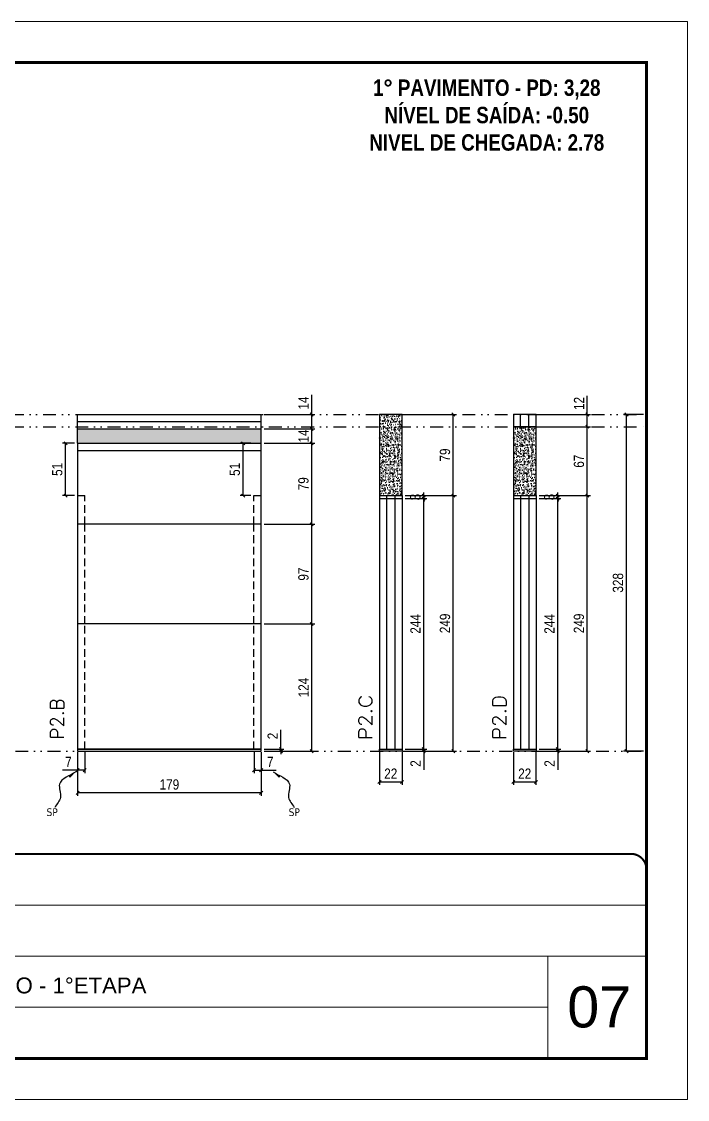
# Model space of a CAD drawing. Extents: x 14400 to 24104, y -21631 to 6985.
# Drawn here: x 18433 to 19082, y 4786 to 5836 of the extents above; entities that cross this region are included whole.
import ezdxf

# ---------------------------------------------------------------- set-up
doc = ezdxf.new("R2010")
doc.units = 0
for name, pattern in [('CONTINUO', [0]), ('DASHED', [0.75, 0.5, -0.25]), ('DIVIDE2', [0.625, 0.25, -0.125, 0, -0.125, 0, -0.125]), ('HIDDEN', [0.375, 0.25, -0.125])]:
    doc.linetypes.add(name, pattern=pattern)
for name, color, linetype, lineweight in [('CARIMBO', 255, 'Continuous', 9), ('Folhas', 255, 'Continuous', 9), ('SARRAFO DE PRESSAO', 251, 'DASHED', 9), ('Texto Seção', 7, 'Continuous', 15)]:
    doc.layers.add(name, color=color, linetype=linetype, lineweight=lineweight)
for name, color, linetype in [('COTA', 241, 'Continuous'), ('NOMENCLATURA', 7, 'Continuous'), ('Nível', 160, 'Continuous'), ('Painéis', 200, 'Continuous'), ('SARR_2.2x7', 40, 'Continuous'), ('texto', 7, 'Continuous')]:
    doc.layers.add(name, color=color, linetype=linetype)
doc.styles.add('ARIAL', font='arial.ttf')
doc.styles.add('COTA TECNICA', font='techl___.ttf', dxfattribs={"height": 10})
doc.styles.add('COTA TECNICA-50', font='techl___.ttf', dxfattribs={"height": 10})
doc.styles.add('REGUA-120', font='ROMANS.shx', dxfattribs={"height": 15})
doc.styles.add('ROMANC', font='techb___.ttf', dxfattribs={"height": 2.5})
doc.styles.get("Standard").update_dxf_attribs({"font": 'arial.ttf'})
doc.dimstyles.new('COTA PAINEL-50', dxfattribs={"dimtxt": 10, "dimasz": 3, "dimexe": 3, "dimexo": 3, "dimgap": 3, "dimtad": 1, "dimdec": 1, "dimzin": 12, "dimdsep": 46, "dimtxsty": 'COTA TECNICA-50', "dimblk1": 'OBLIQUE', "dimblk2": 'OBLIQUE', "dimsah": 1, "dimcen": 0.9, "dimclrd": 4, "dimclre": 4, "dimclrt": 240, "dimadec": 1, "dimazin": 3, "dimtfac": 1, "dimtdec": 1, "dimtmove": 0, "dimatfit": 3, "dimfxl": 1, "dimtolj": 1, "dimtzin": 12, "dimarcsym": 0})
doc.dimstyles.new('PAINEL', dxfattribs={"dimtxt": 10, "dimasz": 3, "dimexe": 3, "dimexo": 3, "dimgap": 3, "dimtad": 1, "dimdec": 1, "dimzin": 12, "dimdsep": 46, "dimtxsty": 'COTA TECNICA', "dimblk1": 'OBLIQUE', "dimblk2": 'OBLIQUE', "dimsah": 1, "dimcen": 0.9, "dimclrd": 4, "dimclre": 4, "dimclrt": 240, "dimadec": 1, "dimazin": 3, "dimtfac": 1, "dimtdec": 1, "dimtmove": 0, "dimatfit": 3, "dimfxl": 1, "dimtolj": 1, "dimtzin": 12, "dimarcsym": 0})
doc.dimstyles.get("Standard").update_dxf_attribs({"dimtxt": 0.18, "dimasz": 0.18, "dimexe": 0.18, "dimexo": 0.0625, "dimgap": 0.09, "dimtad": 0, "dimtih": 1, "dimtoh": 1, "dimdec": 4, "dimzin": 0, "dimdsep": 46, "dimtxsty": 'Standard', "dimcen": 0.09, "dimadec": 0, "dimazin": 0, "dimtfac": 1, "dimtdec": 4, "dimtofl": 0, "dimtmove": 0, "dimatfit": 3, "dimfxl": 1, "dimtolj": 1, "dimtzin": 0, "dimarcsym": 0})

# ---------------------------------------------------------------- blocks, each defined once
blk = doc.blocks.new('9999999999')
at = {"color": 30, "linetype": 'CONTINUO'}
for p, q in [((98564.6, 34379.6), (99584, 34379.6)), ((98564.6, 34329.8), (99488, 34329.8)), ((99584, 34329.8), (99488, 34329.8)), ((99488, 34329.8), (99488, 34230.2)), ((98564.6, 34280), (99488, 34280))]:
    blk.add_line(p, q, dxfattribs=at)
at = {"color": 30, "linetype": 'CONTINUO', "const_width": 2}
blk.add_lwpolyline([(99584, 34230.2), (99584, 34414.4, 0.414214), (99569, 34429.4), (98229, 34429.4, 0.414214), (98214, 34414.4), (98214, 34245.2, 0.414214), (98229, 34230.2), (99584, 34230.2)], format="xyb", dxfattribs=at)
at = {"layer": 'Folhas'}
blk.add_lwpolyline([(98139, 34190.2), (99624, 34190.2), (99624, 35240.2), (98139, 35240.2)], close=True, dxfattribs=at)
at = {"layer": 'Folhas', "color": 30, "const_width": 3}
blk.add_lwpolyline([(98214, 34230.2), (99584, 34230.2), (99584, 35200.2), (98214, 35200.2)], close=True, dxfattribs=at)
at = {"color": 7, "linetype": 'Continuous', "ltscale": 5, "style": 'ARIAL'}
blk.add_text('1°PAVIMENTO - 1°ETAPA', height=15.483, dxfattribs=at).set_placement((98837.7, 34293.5))
blk = doc.blocks.new('_Oblique')
at = {"color": 0, "linetype": 'ByBlock', "lineweight": -2}
blk.add_line((-0.5, -0.5), (0.5, 0.5), dxfattribs=at)
blk = doc.blocks.new('*D675')
at = {"layer": 'COTA', "color": 4, "lineweight": -2, "transparency": 16777216}
for p, q in [((18487.4, 5124.4), (18487.4, 5081.8)), ((18666.4, 5124.4), (18666.4, 5081.8)), ((18666.4, 5084.8), (18487.4, 5084.8))]:
    blk.add_line(p, q, dxfattribs=at)
at = {"layer": 'Defpoints', "color": 0, "transparency": 16777216}
for p in [(18487.4, 5127.4), (18666.4, 5127.4), (18487.4, 5084.8)]:
    blk.add_point(p, dxfattribs=at)
at = {"layer": 'COTA', "color": 4, "lineweight": -2, "transparency": 16777216, "xscale": 3, "yscale": 3, "zscale": 3, "rotation": 180}
blk.add_blockref('_Oblique', (18487.4, 5084.8), dxfattribs=at)
at = {"layer": 'COTA', "color": 4, "lineweight": -2, "transparency": 16777216, "xscale": 3, "yscale": 3, "zscale": 3}
blk.add_blockref('_Oblique', (18666.4, 5084.8), dxfattribs=at)
at = {"layer": 'COTA', "color": 240, "transparency": 16777216, "insert": (18576.9, 5092.9), "char_height": 10, "attachment_point": 5, "style": 'COTA TECNICA'}
blk.add_mtext('\\A1;179', dxfattribs=at)
blk = doc.blocks.new('*D676')
at = {"layer": 'COTA', "color": 4, "lineweight": -2, "transparency": 16777216}
for p, q in [((18659.4, 5124.4), (18659.4, 5103.9)), ((18666.4, 5122.4), (18666.4, 5103.9)), ((18659.4, 5106.9), (18666.4, 5106.9)), ((18666.4, 5106.9), (18681.1, 5106.9))]:
    blk.add_line(p, q, dxfattribs=at)
at = {"layer": 'Defpoints', "color": 0, "transparency": 16777216}
for p in [(18659.4, 5127.4), (18666.4, 5125.4), (18666.4, 5106.9)]:
    blk.add_point(p, dxfattribs=at)
at = {"layer": 'COTA', "color": 4, "lineweight": -2, "transparency": 16777216, "xscale": 3, "yscale": 3, "zscale": 3, "rotation": 180}
blk.add_blockref('_Oblique', (18659.4, 5106.9), dxfattribs=at)
at = {"layer": 'COTA', "color": 4, "lineweight": -2, "transparency": 16777216, "xscale": 3, "yscale": 3, "zscale": 3}
blk.add_blockref('_Oblique', (18666.4, 5106.9), dxfattribs=at)
at = {"layer": 'COTA', "color": 240, "transparency": 16777216, "insert": (18675.2, 5115), "char_height": 10, "attachment_point": 5, "style": 'COTA TECNICA-50'}
blk.add_mtext('\\A1;7', dxfattribs=at)
blk = doc.blocks.new('*D677')
at = {"layer": 'COTA', "color": 4, "lineweight": -2, "transparency": 16777216}
for p, q in [((18494.4, 5124.4), (18494.4, 5103.9)), ((18487.4, 5122.4), (18487.4, 5103.9)), ((18487.4, 5106.9), (18472.6, 5106.9)), ((18494.4, 5106.9), (18487.4, 5106.9))]:
    blk.add_line(p, q, dxfattribs=at)
at = {"layer": 'Defpoints', "color": 0, "transparency": 16777216}
for p in [(18487.4, 5125.4), (18494.4, 5127.4), (18487.4, 5106.9)]:
    blk.add_point(p, dxfattribs=at)
at = {"layer": 'COTA', "color": 4, "lineweight": -2, "transparency": 16777216, "xscale": 3, "yscale": 3, "zscale": 3, "rotation": 180}
blk.add_blockref('_Oblique', (18487.4, 5106.9), dxfattribs=at)
at = {"layer": 'COTA', "color": 4, "lineweight": -2, "transparency": 16777216, "xscale": 3, "yscale": 3, "zscale": 3}
blk.add_blockref('_Oblique', (18494.4, 5106.9), dxfattribs=at)
at = {"layer": 'COTA', "color": 240, "transparency": 16777216, "insert": (18478.5, 5115), "char_height": 10, "attachment_point": 5, "style": 'COTA TECNICA-50'}
blk.add_mtext('\\A1;7', dxfattribs=at)
blk = doc.blocks.new('*D679')
at = {"layer": 'COTA', "color": 4, "linetype": 'ByBlock', "lineweight": -2, "transparency": 16777216}
for p, q in [((18669.4, 5249.4), (18718.7, 5249.4)), ((18715.7, 5125.4), (18715.7, 5249.4)), ((18669.4, 5125.4), (18718.7, 5125.4))]:
    blk.add_line(p, q, dxfattribs=at)
at = {"layer": 'Defpoints', "color": 0, "linetype": 'ByBlock', "transparency": 16777216}
for p in [(18666.4, 5249.4), (18715.7, 5249.4), (18666.4, 5125.4)]:
    blk.add_point(p, dxfattribs=at)
at = {"layer": 'COTA', "color": 4, "linetype": 'ByBlock', "lineweight": -2, "transparency": 16777216, "xscale": 3, "yscale": 3, "zscale": 3}
for p, rotation in [((18715.7, 5249.4), 90), ((18715.7, 5125.4), 270)]:
    blk.add_blockref('_Oblique', p, dxfattribs=dict(at, rotation=rotation))
at = {"layer": 'COTA', "color": 240, "linetype": 'ByBlock', "transparency": 16777216, "insert": (18707.7, 5187.4), "char_height": 10, "attachment_point": 5, "rotation": 90, "style": 'COTA TECNICA'}
blk.add_mtext('\\A1;124', dxfattribs=at)
blk = doc.blocks.new('*D678')
at = {"layer": 'COTA', "color": 4, "lineweight": -2, "transparency": 16777216}
for p, q in [((18685.6, 5127.4), (18685.6, 5146.2)), ((18669.4, 5127.4), (18688.6, 5127.4)), ((18669.4, 5125.4), (18688.6, 5125.4)), ((18685.6, 5125.4), (18685.6, 5127.4)), ((18685.6, 5125.4), (18685.6, 5122.4))]:
    blk.add_line(p, q, dxfattribs=at)
at = {"layer": 'Defpoints', "color": 0, "transparency": 16777216}
for p in [(18666.4, 5127.4), (18666.4, 5125.4), (18685.6, 5125.4)]:
    blk.add_point(p, dxfattribs=at)
at = {"layer": 'COTA', "color": 4, "lineweight": -2, "transparency": 16777216, "xscale": 3, "yscale": 3, "zscale": 3}
for p, rotation in [((18685.6, 5127.4), 270), ((18685.6, 5125.4), 90)]:
    blk.add_blockref('_Oblique', p, dxfattribs=dict(at, rotation=rotation))
at = {"layer": 'COTA', "color": 240, "transparency": 16777216, "insert": (18677.6, 5140.2), "char_height": 10, "attachment_point": 5, "rotation": 90, "style": 'COTA TECNICA-50'}
blk.add_mtext('\\A1;2', dxfattribs=at)
blk = doc.blocks.new('*D680')
at = {"layer": 'COTA', "color": 4, "linetype": 'ByBlock', "lineweight": -2, "transparency": 16777216}
for p, q in [((18669.4, 5249.4), (18718.7, 5249.4)), ((18715.7, 5125.4), (18715.7, 5249.4)), ((18669.4, 5125.4), (18718.7, 5125.4))]:
    blk.add_line(p, q, dxfattribs=at)
at = {"layer": 'Defpoints', "color": 0, "linetype": 'ByBlock', "transparency": 16777216}
for p in [(18666.4, 5249.4), (18715.7, 5249.4), (18666.4, 5125.4)]:
    blk.add_point(p, dxfattribs=at)
at = {"layer": 'COTA', "color": 4, "linetype": 'ByBlock', "lineweight": -2, "transparency": 16777216, "xscale": 3, "yscale": 3, "zscale": 3}
for p, rotation in [((18715.7, 5249.4), 90), ((18715.7, 5125.4), 270)]:
    blk.add_blockref('_Oblique', p, dxfattribs=dict(at, rotation=rotation))
at = {"layer": 'COTA', "color": 240, "linetype": 'ByBlock', "transparency": 16777216, "insert": (18707.7, 5187.4), "char_height": 10, "attachment_point": 5, "rotation": 90, "style": 'COTA TECNICA'}
blk.add_mtext('\\A1;124', dxfattribs=at)
blk = doc.blocks.new('*D681')
at = {"layer": 'COTA', "color": 4, "lineweight": -2, "transparency": 16777216}
for p, q in [((18669.4, 5346.4), (18718.7, 5346.4)), ((18715.7, 5249.4), (18715.7, 5346.4)), ((18669.4, 5249.4), (18718.7, 5249.4))]:
    blk.add_line(p, q, dxfattribs=at)
at = {"layer": 'Defpoints', "color": 0, "transparency": 16777216}
for p in [(18666.4, 5346.4), (18715.7, 5346.4), (18666.4, 5249.4)]:
    blk.add_point(p, dxfattribs=at)
at = {"layer": 'COTA', "color": 4, "lineweight": -2, "transparency": 16777216, "xscale": 3, "yscale": 3, "zscale": 3}
for p, rotation in [((18715.7, 5346.4), 90), ((18715.7, 5249.4), 270)]:
    blk.add_blockref('_Oblique', p, dxfattribs=dict(at, rotation=rotation))
at = {"layer": 'COTA', "color": 240, "transparency": 16777216, "insert": (18707.6, 5297.9), "char_height": 10, "attachment_point": 5, "rotation": 90, "style": 'COTA TECNICA'}
blk.add_mtext('\\A1;97', dxfattribs=at)
blk = doc.blocks.new('*D682')
at = {"layer": 'COTA', "color": 4, "lineweight": -2, "transparency": 16777216}
for p, q in [((18669.4, 5425.4), (18718.7, 5425.4)), ((18715.7, 5346.4), (18715.7, 5425.4)), ((18669.4, 5346.4), (18718.7, 5346.4))]:
    blk.add_line(p, q, dxfattribs=at)
at = {"layer": 'Defpoints', "color": 0, "transparency": 16777216}
for p in [(18666.4, 5425.4), (18715.7, 5425.4), (18666.4, 5346.4)]:
    blk.add_point(p, dxfattribs=at)
at = {"layer": 'COTA', "color": 4, "lineweight": -2, "transparency": 16777216, "xscale": 3, "yscale": 3, "zscale": 3}
for p, rotation in [((18715.7, 5425.4), 90), ((18715.7, 5346.4), 270)]:
    blk.add_blockref('_Oblique', p, dxfattribs=dict(at, rotation=rotation))
at = {"layer": 'COTA', "color": 240, "transparency": 16777216, "insert": (18707.6, 5385.9), "char_height": 10, "attachment_point": 5, "rotation": 90, "style": 'COTA TECNICA'}
blk.add_mtext('\\A1;79', dxfattribs=at)
blk = doc.blocks.new('*D683')
at = {"layer": 'COTA', "color": 4, "lineweight": -2, "transparency": 16777216}
for p, q in [((18669.4, 5439.4), (18718.7, 5439.4)), ((18715.7, 5425.4), (18715.7, 5439.4)), ((18669.4, 5425.4), (18718.7, 5425.4))]:
    blk.add_line(p, q, dxfattribs=at)
at = {"layer": 'Defpoints', "color": 0, "transparency": 16777216}
for p in [(18666.4, 5439.4), (18715.7, 5439.4), (18666.4, 5425.4)]:
    blk.add_point(p, dxfattribs=at)
at = {"layer": 'COTA', "color": 4, "lineweight": -2, "transparency": 16777216, "xscale": 3, "yscale": 3, "zscale": 3}
for p, rotation in [((18715.7, 5439.4), 90), ((18715.7, 5425.4), 270)]:
    blk.add_blockref('_Oblique', p, dxfattribs=dict(at, rotation=rotation))
at = {"layer": 'COTA', "color": 240, "transparency": 16777216, "insert": (18707.7, 5432.4), "char_height": 10, "attachment_point": 5, "rotation": 90, "style": 'COTA TECNICA'}
blk.add_mtext('\\A1;14', dxfattribs=at)
blk = doc.blocks.new('*D684')
at = {"layer": 'COTA', "color": 4, "lineweight": -2, "transparency": 16777216}
for p, q in [((18715.7, 5453.4), (18715.7, 5472.6)), ((18669.4, 5453.4), (18718.7, 5453.4)), ((18715.7, 5439.4), (18715.7, 5453.4)), ((18669.4, 5439.4), (18718.7, 5439.4))]:
    blk.add_line(p, q, dxfattribs=at)
at = {"layer": 'Defpoints', "color": 0, "transparency": 16777216}
for p in [(18666.4, 5453.4), (18715.7, 5453.4), (18666.4, 5439.4)]:
    blk.add_point(p, dxfattribs=at)
at = {"layer": 'COTA', "color": 4, "lineweight": -2, "transparency": 16777216, "xscale": 3, "yscale": 3, "zscale": 3}
for p, rotation in [((18715.7, 5453.4), 90), ((18715.7, 5439.4), 270)]:
    blk.add_blockref('_Oblique', p, dxfattribs=dict(at, rotation=rotation))
at = {"layer": 'COTA', "color": 240, "transparency": 16777216, "insert": (18707.7, 5464.5), "char_height": 10, "attachment_point": 5, "rotation": 90, "style": 'COTA TECNICA'}
blk.add_mtext('\\A1;14', dxfattribs=at)
blk = doc.blocks.new('*D685')
at = {"layer": 'COTA', "color": 4, "lineweight": -2, "transparency": 16777216}
for p, q in [((18484.4, 5425.4), (18472.7, 5425.4)), ((18475.7, 5374.4), (18475.7, 5425.4)), ((18484.4, 5374.4), (18472.7, 5374.4))]:
    blk.add_line(p, q, dxfattribs=at)
at = {"layer": 'Defpoints', "color": 0, "transparency": 16777216}
for p in [(18475.7, 5425.4), (18487.4, 5425.4), (18487.4, 5374.4)]:
    blk.add_point(p, dxfattribs=at)
at = {"layer": 'COTA', "color": 4, "lineweight": -2, "transparency": 16777216, "xscale": 3, "yscale": 3, "zscale": 3}
for p, rotation in [((18475.7, 5425.4), 90), ((18475.7, 5374.4), 270)]:
    blk.add_blockref('_Oblique', p, dxfattribs=dict(at, rotation=rotation))
at = {"layer": 'COTA', "color": 240, "transparency": 16777216, "insert": (18467.6, 5399.9), "char_height": 10, "attachment_point": 5, "rotation": 90, "style": 'COTA TECNICA'}
blk.add_mtext('\\A1;51', dxfattribs=at)
blk = doc.blocks.new('*D686')
at = {"layer": 'COTA', "color": 4, "lineweight": -2, "transparency": 16777216}
for p, q in [((18656.4, 5425.4), (18645.8, 5425.4)), ((18648.8, 5374.4), (18648.8, 5425.4)), ((18656.4, 5374.4), (18645.8, 5374.4))]:
    blk.add_line(p, q, dxfattribs=at)
at = {"layer": 'Defpoints', "color": 0, "transparency": 16777216}
for p in [(18648.8, 5425.4), (18659.4, 5425.4), (18659.4, 5374.4)]:
    blk.add_point(p, dxfattribs=at)
at = {"layer": 'COTA', "color": 4, "lineweight": -2, "transparency": 16777216, "xscale": 3, "yscale": 3, "zscale": 3}
for p, rotation in [((18648.8, 5425.4), 90), ((18648.8, 5374.4), 270)]:
    blk.add_blockref('_Oblique', p, dxfattribs=dict(at, rotation=rotation))
at = {"layer": 'COTA', "color": 240, "transparency": 16777216, "insert": (18640.7, 5399.9), "char_height": 10, "attachment_point": 5, "rotation": 90, "style": 'COTA TECNICA'}
blk.add_mtext('\\A1;51', dxfattribs=at)
blk = doc.blocks.new('*D687')
at = {"layer": 'COTA', "color": 4, "lineweight": -2, "transparency": 16777216}
for p, q in [((18781.7, 5124.4), (18781.7, 5092.5)), ((18803.7, 5124.4), (18803.7, 5092.5)), ((18781.7, 5095.5), (18803.7, 5095.5))]:
    blk.add_line(p, q, dxfattribs=at)
at = {"layer": 'Defpoints', "color": 0, "transparency": 16777216}
for p in [(18781.7, 5127.4), (18803.7, 5127.4), (18803.7, 5095.5)]:
    blk.add_point(p, dxfattribs=at)
at = {"layer": 'COTA', "color": 4, "lineweight": -2, "transparency": 16777216, "xscale": 3, "yscale": 3, "zscale": 3, "rotation": 180}
blk.add_blockref('_Oblique', (18781.7, 5095.5), dxfattribs=at)
at = {"layer": 'COTA', "color": 4, "lineweight": -2, "transparency": 16777216, "xscale": 3, "yscale": 3, "zscale": 3}
blk.add_blockref('_Oblique', (18803.7, 5095.5), dxfattribs=at)
at = {"layer": 'COTA', "color": 240, "transparency": 16777216, "insert": (18792.7, 5103.5), "char_height": 10, "attachment_point": 5, "style": 'COTA TECNICA'}
blk.add_mtext('\\A1;22', dxfattribs=at)
blk = doc.blocks.new('*D688')
at = {"layer": 'COTA', "color": 4, "lineweight": -2, "transparency": 16777216}
for p, q in [((18806.7, 5127.4), (18827.9, 5127.4)), ((18806.7, 5125.4), (18827.9, 5125.4)), ((18824.9, 5127.4), (18824.9, 5130.4)), ((18824.9, 5127.4), (18824.9, 5125.4)), ((18824.9, 5125.4), (18824.9, 5107.3))]:
    blk.add_line(p, q, dxfattribs=at)
at = {"layer": 'Defpoints', "color": 0, "transparency": 16777216}
for p in [(18803.7, 5127.4), (18803.7, 5125.4), (18824.9, 5127.4)]:
    blk.add_point(p, dxfattribs=at)
at = {"layer": 'COTA', "color": 4, "lineweight": -2, "transparency": 16777216, "xscale": 3, "yscale": 3, "zscale": 3}
for p, rotation in [((18824.9, 5127.4), 270), ((18824.9, 5125.4), 90)]:
    blk.add_blockref('_Oblique', p, dxfattribs=dict(at, rotation=rotation))
at = {"layer": 'COTA', "color": 240, "transparency": 16777216, "insert": (18816.9, 5113.4), "char_height": 10, "attachment_point": 5, "rotation": 90, "style": 'COTA TECNICA-50'}
blk.add_mtext('\\A1;2', dxfattribs=at)
blk = doc.blocks.new('*D689')
at = {"layer": 'COTA', "color": 4, "lineweight": -2, "transparency": 16777216}
for p, q in [((18806.7, 5374.4), (18856.7, 5374.4)), ((18853.7, 5125.4), (18853.7, 5374.4)), ((18806.7, 5125.4), (18856.7, 5125.4))]:
    blk.add_line(p, q, dxfattribs=at)
at = {"layer": 'Defpoints', "color": 0, "transparency": 16777216}
for p in [(18803.7, 5374.4), (18853.7, 5374.4), (18803.7, 5125.4)]:
    blk.add_point(p, dxfattribs=at)
at = {"layer": 'COTA', "color": 4, "lineweight": -2, "transparency": 16777216, "xscale": 3, "yscale": 3, "zscale": 3}
for p, rotation in [((18853.7, 5374.4), 90), ((18853.7, 5125.4), 270)]:
    blk.add_blockref('_Oblique', p, dxfattribs=dict(at, rotation=rotation))
at = {"layer": 'COTA', "color": 240, "transparency": 16777216, "insert": (18845.6, 5249.9), "char_height": 10, "attachment_point": 5, "rotation": 90, "style": 'COTA TECNICA-50'}
blk.add_mtext('\\A1;249', dxfattribs=at)
blk = doc.blocks.new('*D693')
at = {"layer": 'COTA', "color": 4, "lineweight": -2, "transparency": 16777216}
for p, q in [((18806.7, 5453.4), (18856.7, 5453.4)), ((18853.7, 5374.4), (18853.7, 5453.4)), ((18806.7, 5374.4), (18856.7, 5374.4))]:
    blk.add_line(p, q, dxfattribs=at)
at = {"layer": 'Defpoints', "color": 0, "transparency": 16777216}
for p in [(18803.7, 5453.4), (18853.7, 5453.4), (18803.7, 5374.4)]:
    blk.add_point(p, dxfattribs=at)
at = {"layer": 'COTA', "color": 4, "lineweight": -2, "transparency": 16777216, "xscale": 3, "yscale": 3, "zscale": 3}
for p, rotation in [((18853.7, 5453.4), 90), ((18853.7, 5374.4), 270)]:
    blk.add_blockref('_Oblique', p, dxfattribs=dict(at, rotation=rotation))
at = {"layer": 'COTA', "color": 240, "transparency": 16777216, "insert": (18845.6, 5413.9), "char_height": 10, "attachment_point": 5, "rotation": 90, "style": 'COTA TECNICA'}
blk.add_mtext('\\A1;79', dxfattribs=at)
blk = doc.blocks.new('*D694')
at = {"layer": 'COTA', "color": 4, "lineweight": -2, "transparency": 16777216}
for p, q in [((18806.7, 5371.4), (18827.9, 5371.4)), ((18824.9, 5127.4), (18824.9, 5371.4)), ((18806.7, 5127.4), (18827.9, 5127.4))]:
    blk.add_line(p, q, dxfattribs=at)
at = {"layer": 'Defpoints', "color": 0, "transparency": 16777216}
for p in [(18803.7, 5371.4), (18824.9, 5371.4), (18803.7, 5127.4)]:
    blk.add_point(p, dxfattribs=at)
at = {"layer": 'COTA', "color": 4, "lineweight": -2, "transparency": 16777216, "xscale": 3, "yscale": 3, "zscale": 3}
for p, rotation in [((18824.9, 5371.4), 90), ((18824.9, 5127.4), 270)]:
    blk.add_blockref('_Oblique', p, dxfattribs=dict(at, rotation=rotation))
at = {"layer": 'COTA', "color": 240, "transparency": 16777216, "insert": (18816.8, 5249.4), "char_height": 10, "attachment_point": 5, "rotation": 90, "style": 'COTA TECNICA'}
blk.add_mtext('\\A1;244', dxfattribs=at)
blk = doc.blocks.new('*D695')
at = {"layer": 'COTA', "color": 4, "lineweight": -2, "transparency": 16777216}
for p, q in [((18824.9, 5374.4), (18824.9, 5377.4)), ((18806.7, 5374.4), (18827.9, 5374.4)), ((18806.7, 5371.4), (18827.9, 5371.4)), ((18824.9, 5371.4), (18824.9, 5374.4)), ((18824.9, 5371.4), (18824.9, 5368.4))]:
    blk.add_line(p, q, dxfattribs=at)
at = {"layer": 'Defpoints', "color": 0, "transparency": 16777216}
for p in [(18803.7, 5374.4), (18803.7, 5371.4), (18824.9, 5374.4)]:
    blk.add_point(p, dxfattribs=at)
at = {"layer": 'COTA', "color": 4, "lineweight": -2, "transparency": 16777216, "xscale": 3, "yscale": 3, "zscale": 3}
for p, rotation in [((18824.9, 5374.4), 270), ((18824.9, 5371.4), 90)]:
    blk.add_blockref('_Oblique', p, dxfattribs=dict(at, rotation=rotation))
at = {"layer": 'COTA', "color": 240, "transparency": 16777216, "insert": (18816.7, 5372.9), "char_height": 10, "attachment_point": 5, "rotation": 90, "style": 'COTA TECNICA'}
blk.add_mtext('\\A1;3', dxfattribs=at)
blk = doc.blocks.new('*D690')
at = {"layer": 'COTA', "color": 4, "lineweight": -2, "transparency": 16777216}
for p, q in [((18912.3, 5124.4), (18912.3, 5092.5)), ((18934.3, 5124.4), (18934.3, 5092.5)), ((18912.3, 5095.5), (18934.3, 5095.5))]:
    blk.add_line(p, q, dxfattribs=at)
at = {"layer": 'Defpoints', "color": 0, "transparency": 16777216}
for p in [(18912.3, 5127.4), (18934.3, 5127.4), (18934.3, 5095.5)]:
    blk.add_point(p, dxfattribs=at)
at = {"layer": 'COTA', "color": 4, "lineweight": -2, "transparency": 16777216, "xscale": 3, "yscale": 3, "zscale": 3, "rotation": 180}
blk.add_blockref('_Oblique', (18912.3, 5095.5), dxfattribs=at)
at = {"layer": 'COTA', "color": 4, "lineweight": -2, "transparency": 16777216, "xscale": 3, "yscale": 3, "zscale": 3}
blk.add_blockref('_Oblique', (18934.3, 5095.5), dxfattribs=at)
at = {"layer": 'COTA', "color": 240, "transparency": 16777216, "insert": (18923.3, 5103.5), "char_height": 10, "attachment_point": 5, "style": 'COTA TECNICA'}
blk.add_mtext('\\A1;22', dxfattribs=at)
blk = doc.blocks.new('*D691')
at = {"layer": 'COTA', "color": 4, "lineweight": -2, "transparency": 16777216}
for p, q in [((18937.3, 5127.4), (18958.5, 5127.4)), ((18937.3, 5125.4), (18958.5, 5125.4)), ((18955.5, 5127.4), (18955.5, 5130.4)), ((18955.5, 5127.4), (18955.5, 5125.4)), ((18955.5, 5125.4), (18955.5, 5107.3))]:
    blk.add_line(p, q, dxfattribs=at)
at = {"layer": 'Defpoints', "color": 0, "transparency": 16777216}
for p in [(18934.3, 5127.4), (18934.3, 5125.4), (18955.5, 5127.4)]:
    blk.add_point(p, dxfattribs=at)
at = {"layer": 'COTA', "color": 4, "lineweight": -2, "transparency": 16777216, "xscale": 3, "yscale": 3, "zscale": 3}
for p, rotation in [((18955.5, 5127.4), 270), ((18955.5, 5125.4), 90)]:
    blk.add_blockref('_Oblique', p, dxfattribs=dict(at, rotation=rotation))
at = {"layer": 'COTA', "color": 240, "transparency": 16777216, "insert": (18947.5, 5113.4), "char_height": 10, "attachment_point": 5, "rotation": 90, "style": 'COTA TECNICA-50'}
blk.add_mtext('\\A1;2', dxfattribs=at)
blk = doc.blocks.new('*D692')
at = {"layer": 'COTA', "color": 4, "lineweight": -2, "transparency": 16777216}
for p, q in [((18937.3, 5374.4), (18987.3, 5374.4)), ((18984.3, 5125.4), (18984.3, 5374.4)), ((18937.3, 5125.4), (18987.3, 5125.4))]:
    blk.add_line(p, q, dxfattribs=at)
at = {"layer": 'Defpoints', "color": 0, "transparency": 16777216}
for p in [(18934.3, 5374.4), (18984.3, 5374.4), (18934.3, 5125.4)]:
    blk.add_point(p, dxfattribs=at)
at = {"layer": 'COTA', "color": 4, "lineweight": -2, "transparency": 16777216, "xscale": 3, "yscale": 3, "zscale": 3}
for p, rotation in [((18984.3, 5374.4), 90), ((18984.3, 5125.4), 270)]:
    blk.add_blockref('_Oblique', p, dxfattribs=dict(at, rotation=rotation))
at = {"layer": 'COTA', "color": 240, "transparency": 16777216, "insert": (18976.2, 5249.9), "char_height": 10, "attachment_point": 5, "rotation": 90, "style": 'COTA TECNICA-50'}
blk.add_mtext('\\A1;249', dxfattribs=at)
blk = doc.blocks.new('*D696')
at = {"layer": 'COTA', "color": 4, "lineweight": -2, "transparency": 16777216}
for p, q in [((18937.3, 5441.4), (18987.3, 5441.4)), ((18984.3, 5374.4), (18984.3, 5441.4)), ((18937.3, 5374.4), (18987.3, 5374.4))]:
    blk.add_line(p, q, dxfattribs=at)
at = {"layer": 'Defpoints', "color": 0, "transparency": 16777216}
for p in [(18934.3, 5441.4), (18984.3, 5441.4), (18934.3, 5374.4)]:
    blk.add_point(p, dxfattribs=at)
at = {"layer": 'COTA', "color": 4, "lineweight": -2, "transparency": 16777216, "xscale": 3, "yscale": 3, "zscale": 3}
for p, rotation in [((18984.3, 5441.4), 90), ((18984.3, 5374.4), 270)]:
    blk.add_blockref('_Oblique', p, dxfattribs=dict(at, rotation=rotation))
at = {"layer": 'COTA', "color": 240, "transparency": 16777216, "insert": (18976.2, 5407.9), "char_height": 10, "attachment_point": 5, "rotation": 90, "style": 'COTA TECNICA'}
blk.add_mtext('\\A1;67', dxfattribs=at)
blk = doc.blocks.new('*D697')
at = {"layer": 'COTA', "color": 4, "lineweight": -2, "transparency": 16777216}
for p, q in [((18937.3, 5371.4), (18958.5, 5371.4)), ((18955.5, 5127.4), (18955.5, 5371.4)), ((18937.3, 5127.4), (18958.5, 5127.4))]:
    blk.add_line(p, q, dxfattribs=at)
at = {"layer": 'Defpoints', "color": 0, "transparency": 16777216}
for p in [(18934.3, 5371.4), (18955.5, 5371.4), (18934.3, 5127.4)]:
    blk.add_point(p, dxfattribs=at)
at = {"layer": 'COTA', "color": 4, "lineweight": -2, "transparency": 16777216, "xscale": 3, "yscale": 3, "zscale": 3}
for p, rotation in [((18955.5, 5371.4), 90), ((18955.5, 5127.4), 270)]:
    blk.add_blockref('_Oblique', p, dxfattribs=dict(at, rotation=rotation))
at = {"layer": 'COTA', "color": 240, "transparency": 16777216, "insert": (18947.4, 5249.4), "char_height": 10, "attachment_point": 5, "rotation": 90, "style": 'COTA TECNICA'}
blk.add_mtext('\\A1;244', dxfattribs=at)
blk = doc.blocks.new('*D698')
at = {"layer": 'COTA', "color": 4, "lineweight": -2, "transparency": 16777216}
for p, q in [((18955.5, 5374.4), (18955.5, 5377.4)), ((18937.3, 5374.4), (18958.5, 5374.4)), ((18937.3, 5371.4), (18958.5, 5371.4)), ((18955.5, 5371.4), (18955.5, 5374.4)), ((18955.5, 5371.4), (18955.5, 5368.4))]:
    blk.add_line(p, q, dxfattribs=at)
at = {"layer": 'Defpoints', "color": 0, "transparency": 16777216}
for p in [(18934.3, 5374.4), (18934.3, 5371.4), (18955.5, 5374.4)]:
    blk.add_point(p, dxfattribs=at)
at = {"layer": 'COTA', "color": 4, "lineweight": -2, "transparency": 16777216, "xscale": 3, "yscale": 3, "zscale": 3}
for p, rotation in [((18955.5, 5374.4), 270), ((18955.5, 5371.4), 90)]:
    blk.add_blockref('_Oblique', p, dxfattribs=dict(at, rotation=rotation))
at = {"layer": 'COTA', "color": 240, "transparency": 16777216, "insert": (18947.3, 5372.9), "char_height": 10, "attachment_point": 5, "rotation": 90, "style": 'COTA TECNICA'}
blk.add_mtext('\\A1;3', dxfattribs=at)
blk = doc.blocks.new('*D699')
at = {"layer": 'COTA', "color": 4, "lineweight": -2, "transparency": 16777216}
for p, q in [((18984.3, 5453.4), (18984.3, 5471.7)), ((18937.3, 5453.4), (18987.3, 5453.4)), ((18984.3, 5441.4), (18984.3, 5453.4)), ((18937.3, 5441.4), (18987.3, 5441.4))]:
    blk.add_line(p, q, dxfattribs=at)
at = {"layer": 'Defpoints', "color": 0, "transparency": 16777216}
for p in [(18934.3, 5453.4), (18984.3, 5453.4), (18934.3, 5441.4)]:
    blk.add_point(p, dxfattribs=at)
at = {"layer": 'COTA', "color": 4, "lineweight": -2, "transparency": 16777216, "xscale": 3, "yscale": 3, "zscale": 3}
for p, rotation in [((18984.3, 5453.4), 90), ((18984.3, 5441.4), 270)]:
    blk.add_blockref('_Oblique', p, dxfattribs=dict(at, rotation=rotation))
at = {"layer": 'COTA', "color": 240, "transparency": 16777216, "insert": (18976.3, 5464.1), "char_height": 10, "attachment_point": 5, "rotation": 90, "style": 'COTA TECNICA'}
blk.add_mtext('\\A1;12', dxfattribs=at)
blk = doc.blocks.new('*D700')
at = {"layer": 'COTA', "color": 4, "lineweight": -2, "transparency": 16777216}
for p, q in [((19039, 5453.4), (19019.5, 5453.4)), ((19022.5, 5125.4), (19022.5, 5453.4)), ((19039, 5125.4), (19019.5, 5125.4))]:
    blk.add_line(p, q, dxfattribs=at)
at = {"layer": 'Defpoints', "color": 0, "transparency": 16777216}
for p in [(19022.5, 5453.4), (19042, 5453.4), (19042, 5125.4)]:
    blk.add_point(p, dxfattribs=at)
at = {"layer": 'COTA', "color": 4, "lineweight": -2, "transparency": 16777216, "xscale": 3, "yscale": 3, "zscale": 3}
for p, rotation in [((19022.5, 5453.4), 90), ((19022.5, 5125.4), 270)]:
    blk.add_blockref('_Oblique', p, dxfattribs=dict(at, rotation=rotation))
at = {"layer": 'COTA', "color": 240, "transparency": 16777216, "insert": (19014.3, 5289.4), "char_height": 10, "attachment_point": 5, "rotation": 90, "style": 'COTA TECNICA'}
blk.add_mtext('\\A1;328', dxfattribs=at)

msp = doc.modelspace()

# ---------------------------------------------------------------- hatches: boundary and pattern name
at = {"layer": 'COTA'}
h = msp.add_hatch(dxfattribs=at)
h.set_pattern_fill('AR-CONC', color=256, scale=0.03)
h.set_pattern_definition([(50, (41.6693, 1148.575), (5.4655401, -0.4781726), [0.5715, -6.2865]), (355, (41.6693, 1148.575), (-1.0573026, 5.7317054), [0.4572, -5.0292175]), (100.451445, (42.125, 1148.535), (4.4082374, 5.2535326), [0.4857003, -5.3427073]), (46.1842, (41.669, 1150.099), (8.1323712, -1.2612698), [0.85725, -9.42975]), (96.635558, (42.347, 1149.994), (7.122124, 7.4227837), [0.7285507, -8.0140682]), (351.18415, (41.669, 1150.099), (7.122124, 7.4227837), [0.685799, -7.543792]), (21, (42.4313, 1149.718), (4.5484317, -3.0679559), [0.5715, -6.2865]), (326, (42.4313, 1149.718), (1.8540609, 5.525639), [0.4572, -5.0292]), (71.451445, (42.8104, 1149.4624), (6.4024926, 2.457683), [0.4857003, -5.3426981]), (37.5, (41.6693, 1148.5751), (0.0926581, 2.53665117), [0, -4.96824, 0, -5.1054, 0, -5.04825]), (7.5, (41.6693, 1148.575), (2.00458988, 3.00541724), [0, -2.91084, 0, -4.85394, 0, -1.92405]), (327.5, (39.97, 1148.5751), (4.06771786, -0.17186232), [0, -1.905, 0, -5.9436, 0, -7.8867]), (317.5, (39.208, 1148.575), (4.44387544, 0.7627947), [0, -2.4765, 0, -3.94716, 0, -5.6007])])
h.paths.add_polyline_path([(18803.72, 5453.44), (18781.72, 5453.44), (18781.72, 5374.44), (18803.72, 5374.44)])
h = msp.add_hatch(dxfattribs=at)
h.set_pattern_fill('AR-CONC', color=256, scale=0.03)
h.set_pattern_definition([(50, (-21.371, 0), (5.4655401, -0.4781726), [0.5715, -6.2865]), (355, (-21.371, 0), (-1.0573026, 5.7317054), [0.4572, -5.0292175]), (100.451445, (-20.9154, -0.04), (4.4082374, 5.2535326), [0.4857003, -5.3427073]), (46.1842, (-21.371, 1.524), (8.1323712, -1.2612698), [0.85725, -9.42975]), (96.635558, (-20.693, 1.419), (7.122124, 7.4227837), [0.7285507, -8.0140682]), (351.18415, (-21.371, 1.524), (7.122124, 7.4227837), [0.685799, -7.543792]), (21, (-20.609, 1.143), (4.5484317, -3.0679559), [0.5715, -6.2865]), (326, (-20.609, 1.143), (1.8540609, 5.525639), [0.4572, -5.0292]), (71.451445, (-20.23, 0.8873), (6.4024926, 2.457683), [0.4857003, -5.3426981]), (37.5, (-21.3708, 0), (0.0926581, 2.53665117), [0, -4.96824, 0, -5.1054, 0, -5.04825]), (7.5, (-21.3708, 0), (2.00458988, 3.00541724), [0, -2.91084, 0, -4.85394, 0, -1.92405]), (327.5, (-23.07, 0), (4.06771786, -0.17186232), [0, -1.905, 0, -5.9436, 0, -7.8867]), (317.5, (-23.832, 0), (4.44387544, 0.7627947), [0, -2.4765, 0, -3.94716, 0, -5.6007])])
h.paths.add_polyline_path([(18487.38, 5439.44), (18487.38, 5425.44), (18666.38, 5425.44), (18666.38, 5439.44)])
h = msp.add_hatch(dxfattribs=at)
h.set_pattern_fill('AR-CONC', color=256, scale=0.03)
h.set_pattern_definition([(50, (172.2705, 1148.575), (5.4655401, -0.4781726), [0.5715, -6.2865]), (355, (172.2705, 1148.575), (-1.0573026, 5.7317054), [0.4572, -5.0292175]), (100.451445, (172.726, 1148.535), (4.4082374, 5.2535326), [0.4857003, -5.3427073]), (46.1842, (172.2705, 1150.099), (8.1323712, -1.2612698), [0.85725, -9.42975]), (96.635558, (172.948, 1149.994), (7.122124, 7.4227837), [0.7285507, -8.0140682]), (351.18415, (172.2705, 1150.099), (7.122124, 7.4227837), [0.685799, -7.543792]), (21, (173.0325, 1149.718), (4.5484317, -3.0679559), [0.5715, -6.2865]), (326, (173.0325, 1149.718), (1.8540609, 5.525639), [0.4572, -5.0292]), (71.451445, (173.4115, 1149.4624), (6.4024926, 2.457683), [0.4857003, -5.3426981]), (37.5, (172.2705, 1148.5751), (0.0926581, 2.53665117), [0, -4.96824, 0, -5.1054, 0, -5.04825]), (7.5, (172.2705, 1148.575), (2.00458988, 3.00541724), [0, -2.91084, 0, -4.85394, 0, -1.92405]), (327.5, (170.5712, 1148.5751), (4.06771786, -0.17186232), [0, -1.905, 0, -5.9436, 0, -7.8867]), (317.5, (169.8092, 1148.575), (4.44387544, 0.7627947), [0, -2.4765, 0, -3.94716, 0, -5.6007])])
h.paths.add_polyline_path([(18934.32, 5441.44), (18912.32, 5441.44), (18912.32, 5374.44), (18934.32, 5374.44)])

# ---------------------------------------------------------------- linework, layer by layer
for p, q in [((18487.38, 5425.44), (18487.38, 5439.44)), ((18666.38, 5425.44), (18666.38, 5439.44))]:
    msp.add_line(p, q, dxfattribs=at)
for points in [[(18781.72, 5374.44), (18803.72, 5374.44), (18803.72, 5453.44), (18781.72, 5453.44)], [(18912.32, 5374.44), (18934.32, 5374.44), (18934.32, 5441.44), (18912.32, 5441.44)]]:
    msp.add_lwpolyline(points, close=True, dxfattribs=at)
at = {"layer": 'Nível', "color": 4, "linetype": 'DIVIDE2', "ltscale": 50}
for p, q in [((18139.28, 5453.44), (19041.97, 5453.44)), ((18139.28, 5441.44), (19041.97, 5441.44)), ((17671.97, 5125.44), (19041.97, 5125.44))]:
    msp.add_line(p, q, dxfattribs=at)
at = {"layer": 'Painéis'}
for p, q in [((18487.38, 5453.44), (18666.38, 5453.44)), ((18487.38, 5439.44), (18487.38, 5453.44)), ((18666.38, 5439.44), (18666.38, 5453.44)), ((18487.38, 5439.44), (18666.38, 5439.44)), ((18487.38, 5425.44), (18487.38, 5127.44)), ((18487.38, 5425.44), (18666.38, 5425.44)), ((18666.38, 5127.44), (18666.38, 5425.44)), ((18781.72, 5374.44), (18781.72, 5127.44)), ((18781.72, 5374.44), (18803.72, 5374.44)), ((18781.72, 5371.44), (18803.72, 5371.44)), ((18803.72, 5374.44), (18803.72, 5127.44)), ((18912.32, 5374.44), (18912.32, 5127.44)), ((18912.32, 5374.44), (18934.32, 5374.44)), ((18912.32, 5371.44), (18934.32, 5371.44)), ((18934.32, 5374.44), (18934.32, 5127.44)), ((18666.38, 5346.44), (18487.38, 5346.44)), ((18666.38, 5249.44), (18487.38, 5249.44)), ((18487.38, 5127.44), (18666.38, 5127.44)), ((18781.72, 5127.44), (18803.72, 5127.44)), ((18781.72, 5125.44), (18781.72, 5127.44)), ((18803.72, 5125.44), (18781.72, 5125.44)), ((18803.72, 5127.44), (18803.72, 5125.44)), ((18912.32, 5127.44), (18934.32, 5127.44)), ((18912.32, 5125.44), (18912.32, 5127.44)), ((18934.32, 5125.44), (18912.32, 5125.44)), ((18934.32, 5127.44), (18934.32, 5125.44))]:
    msp.add_line(p, q, dxfattribs=at)
for points in [[(18912.32, 5441.44), (18934.32, 5441.44), (18934.32, 5453.44), (18912.32, 5453.44)], [(18666.38, 5127.44), (18487.38, 5127.44), (18487.38, 5125.44), (18666.38, 5125.44)]]:
    msp.add_lwpolyline(points, close=True, dxfattribs=at)
at = {"layer": 'SARR_2.2x7'}
for p, q in [((18919.32, 5441.44), (18919.32, 5453.44)), ((18927.32, 5441.44), (18927.32, 5453.44)), ((18487.38, 5446.44), (18666.38, 5446.44)), ((18487.38, 5418.44), (18666.38, 5418.44)), ((18788.72, 5374.44), (18788.72, 5127.44)), ((18796.72, 5374.44), (18796.72, 5127.44)), ((18919.32, 5374.44), (18919.32, 5127.44)), ((18927.32, 5374.44), (18927.32, 5127.44))]:
    msp.add_line(p, q, dxfattribs=at)
at = {"layer": 'SARR_2.2x7', "linetype": 'HIDDEN', "ltscale": 30}
for p, q in [((18487.38, 5374.44), (18494.38, 5374.44)), ((18494.38, 5346.44), (18494.38, 5374.44)), ((18659.38, 5346.44), (18659.38, 5374.44)), ((18659.38, 5374.44), (18666.38, 5374.44)), ((18494.38, 5249.44), (18494.38, 5346.44)), ((18659.38, 5249.44), (18659.38, 5346.44)), ((18494.38, 5127.44), (18494.38, 5249.44)), ((18659.38, 5127.44), (18659.38, 5249.44))]:
    msp.add_line(p, q, dxfattribs=at)

# ---------------------------------------------------------------- block references
at = {"layer": 'SARRAFO DE PRESSAO', "color": 6, "linetype": 'ByBlock'}
msp.add_blockref('9999999999', (-80542.01, -29404.05), dxfattribs=at)

# ---------------------------------------------------------------- texts
at = {"layer": 'CARIMBO', "style": 'ARIAL'}
msp.add_text('07', height=40, dxfattribs=at).set_placement((18964.83, 4856.3))
at = {"layer": 'NOMENCLATURA', "color": 2, "insert": (18886.29, 5779.74), "char_height": 16, "attachment_point": 2, "style": 'ROMANC'}
msp.add_mtext_dynamic_manual_height_columns('1° PAVIMENTO - PD: 3,28\\PNÍVEL DE SAÍDA: -0.50\\PNIVEL DE CHEGADA: 2.78', width=432.3511, gutter_width=1, heights=[0], dxfattribs=at)
at = {"layer": 'texto', "color": 0, "char_height": 7.5, "attachment_point": 5}
for insert in [(18462.6, 5065.94), (18698.62, 5065.94)]:
    msp.add_mtext('{\\fTahoma|b0|i0|c0|p34;\\C4;SP}', dxfattribs=dict(at, insert=insert))
at = {"layer": 'Texto Seção', "style": 'REGUA-120', "width": 1.1}
for s, p in [('P2.C', (18774.47, 5136.2)), ('P2.D', (18905.07, 5136.2))]:
    msp.add_text(s, height=13, rotation=90, dxfattribs=at).set_placement(p)
at = {"layer": 'Texto Seção', "insert": (18473.91, 5136.69), "char_height": 13, "width": 285.3299, "attachment_point": 7, "rotation": 90, "style": 'REGUA-120'}
msp.add_mtext('\\pt26;P2.B', dxfattribs=at)

# ---------------------------------------------------------------- dimensions: what is measured, and where the dimension line sits
at = {"layer": 'COTA'}
for base, p1, p2, angle, dimstyle, picture, middle in [((18715.74, 5453.44), (18666.38, 5439.44), (18666.38, 5453.44), 90, 'PAINEL', '*D684', (18707.67, 5464.49)), ((18984.31, 5453.44), (18934.32, 5441.44), (18934.32, 5453.44), 90, 'PAINEL', '*D699', (18976.25, 5464.09)), ((18853.71, 5453.44), (18803.72, 5374.44), (18803.72, 5453.44), 90, 'PAINEL', '*D693', (18845.61, 5413.94)), ((19022.51, 5453.44), (19041.97, 5125.44), (19041.97, 5453.44), 90, 'PAINEL', '*D700', (19014.27, 5289.44)), ((18984.31, 5441.44), (18934.32, 5374.44), (18934.32, 5441.44), 90, 'PAINEL', '*D696', (18976.21, 5407.94)), ((18475.75, 5425.44), (18487.38, 5374.44), (18487.38, 5425.44), 90, 'PAINEL', '*D685', (18467.64, 5399.94)), ((18648.78, 5425.44), (18659.38, 5374.44), (18659.38, 5425.44), 90, 'PAINEL', '*D686', (18640.67, 5399.94)), ((18853.71, 5374.44), (18803.72, 5125.44), (18803.72, 5374.44), 90, 'COTA PAINEL-50', '*D689', (18845.61, 5249.94)), ((18824.92, 5371.44), (18803.72, 5127.44), (18803.72, 5371.44), 90, 'PAINEL', '*D694', (18816.84, 5249.44)), ((18984.31, 5374.44), (18934.32, 5125.44), (18934.32, 5374.44), 90, 'COTA PAINEL-50', '*D692', (18976.21, 5249.94)), ((18955.52, 5371.44), (18934.32, 5127.44), (18934.32, 5371.44), 90, 'PAINEL', '*D697', (18947.44, 5249.44)), ((18715.74, 5346.44), (18666.38, 5249.44), (18666.38, 5346.44), 90, 'PAINEL', '*D681', (18707.64, 5297.94)), ((18487.38, 5106.93), (18494.38, 5127.44), (18487.38, 5125.44), 180, 'COTA PAINEL-50', '*D677', (18478.51, 5115))]:
    dim = msp.add_linear_dim(base=base, p1=p1, p2=p2, angle=angle, dimstyle=dimstyle, dxfattribs=at)
    dim.commit()
    dim.dimension.update_dxf_attribs({"geometry": picture, "text_midpoint": middle})
for base, p1, p2, dimstyle, picture, middle in [((18715.74, 5439.44), (18666.38, 5425.44), (18666.38, 5439.44), 'PAINEL', '*D683', (18715.74, 5432.44)), ((18685.63, 5125.44), (18666.38, 5127.44), (18666.38, 5125.44), 'COTA PAINEL-50', '*D678', (18685.63, 5140.18)), ((18824.92, 5127.44), (18803.72, 5125.44), (18803.72, 5127.44), 'COTA PAINEL-50', '*D688', (18824.92, 5113.38)), ((18955.52, 5127.44), (18934.32, 5125.44), (18934.32, 5127.44), 'COTA PAINEL-50', '*D691', (18955.52, 5113.38))]:
    dim = msp.add_linear_dim(base=base, p1=p1, p2=p2, angle=90, dimstyle=dimstyle, dxfattribs=at)
    dim.commit()
    dim.dimension.update_dxf_attribs({"geometry": picture, "text_midpoint": middle, "dimtype": 160})
for base, p1, p2, angle, override, picture, middle in [((18715.74, 5425.44), (18666.38, 5346.44), (18666.38, 5425.44), 90, {"dimtmove": 1}, '*D682', (18707.64, 5385.94)), ((18487.38, 5084.76), (18666.38, 5127.44), (18487.38, 5127.44), 180, {"dimarcsym": 2}, '*D675', (18576.88, 5092.86))]:
    dim = msp.add_linear_dim(base=base, p1=p1, p2=p2, angle=angle, dimstyle='PAINEL', override=override, dxfattribs=at)
    dim.commit()
    dim.dimension.update_dxf_attribs({"geometry": picture, "text_midpoint": middle})
for base, p1, p2, picture, middle in [((18824.92, 5374.44), (18803.72, 5371.44), (18803.72, 5374.44), '*D695', (18824.92, 5372.94)), ((18955.52, 5374.44), (18934.32, 5371.44), (18934.32, 5374.44), '*D698', (18955.52, 5372.94))]:
    dim = msp.add_linear_dim(base=base, p1=p1, p2=p2, angle=90, dimstyle='PAINEL', override={"dimtmove": 1}, dxfattribs=at)
    dim.commit()
    dim.dimension.update_dxf_attribs({"geometry": picture, "text_midpoint": middle, "dimtype": 160})
at = {"layer": 'COTA', "linetype": 'ByBlock'}
for picture in ['*D679', '*D680']:
    dim = msp.add_aligned_dim(p1=(18666.38, 5125.44), p2=(18666.38, 5249.44), distance=-49.37, dimstyle='PAINEL', dxfattribs=at)
    dim.commit()
    dim.dimension.update_dxf_attribs({"geometry": picture, "text_midpoint": (18707.67, 5187.44)})
at = {"layer": 'COTA'}
dim = msp.add_linear_dim(base=(18666.38, 5106.93), p1=(18659.38, 5127.44), p2=(18666.38, 5125.44), dimstyle='COTA PAINEL-50', dxfattribs=at)
dim.commit()
dim.dimension.update_dxf_attribs({"geometry": '*D676', "text_midpoint": (18675.24, 5115)})
for base, p1, p2, picture, middle in [((18803.72, 5095.54), (18781.72, 5127.44), (18803.72, 5127.44), '*D687', (18792.72, 5103.54)), ((18934.32, 5095.54), (18912.32, 5127.44), (18934.32, 5127.44), '*D690', (18923.32, 5103.54))]:
    dim = msp.add_linear_dim(base=base, p1=p1, p2=p2, dimstyle='PAINEL', override={"dimarcsym": 2}, dxfattribs=at)
    dim.commit()
    dim.dimension.update_dxf_attribs({"geometry": picture, "text_midpoint": middle})

# ---------------------------------------------------------------- leaders
at = {"layer": 'COTA', "path_type": 1}
for points in [[(18485.55, 5105.25), (18469.76, 5093.42), (18470.69, 5080.41), (18465.13, 5070.63)], [(18678.21, 5105.25), (18693.99, 5093.42), (18693.07, 5080.41), (18698.62, 5070.63)]]:
    msp.add_leader(points, dimstyle='Standard', override={"dimasz": 8}, dxfattribs=at)

doc.saveas('drawing.dxf')
